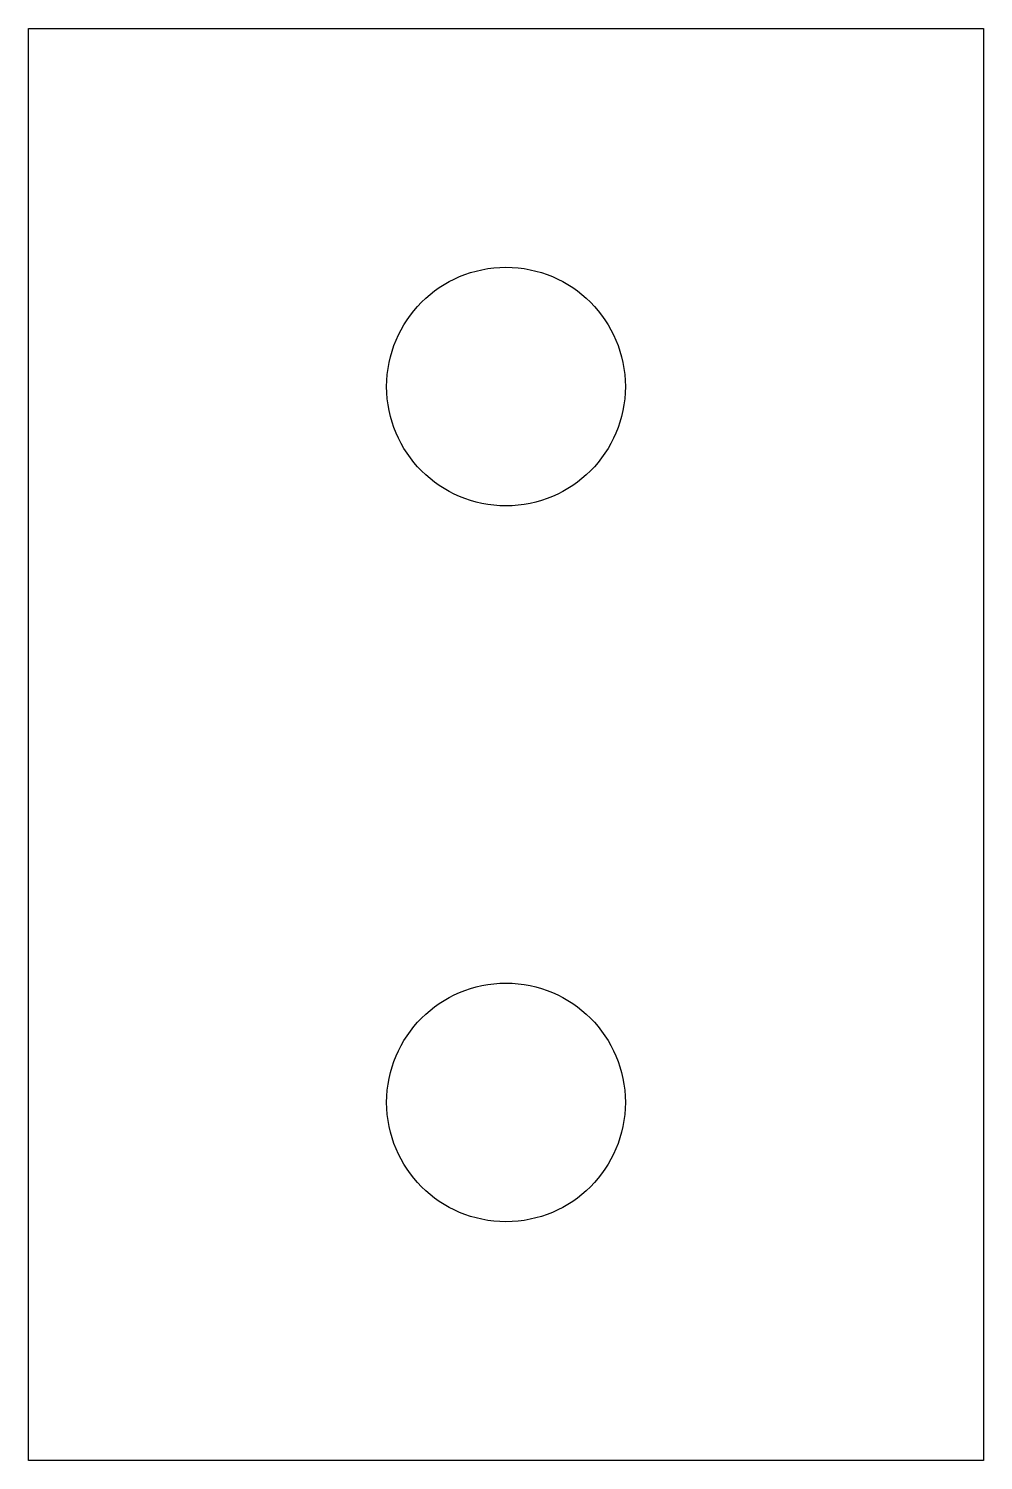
# Model space of a CAD drawing. Header units: millimetres. Extents: x -54 to -44, y -7.5 to 7.5.
import ezdxf

# ---------------------------------------------------------------- set-up
doc = ezdxf.new("R2010")
doc.units = ezdxf.units.MM
doc.layers.get('0').update_dxf_attribs({"linetype": 'CONTINUOUS'})

msp = doc.modelspace()

# ---------------------------------------------------------------- linework, layer by layer
msp.add_lwpolyline([(-54, -7.5), (-54, 7.5), (-44, 7.5), (-44, -7.5)], close=True)
for centre in [(-49, 3.75), (-49, -3.75)]:
    msp.add_circle(centre, 1.25)

doc.saveas('drawing.dxf')
